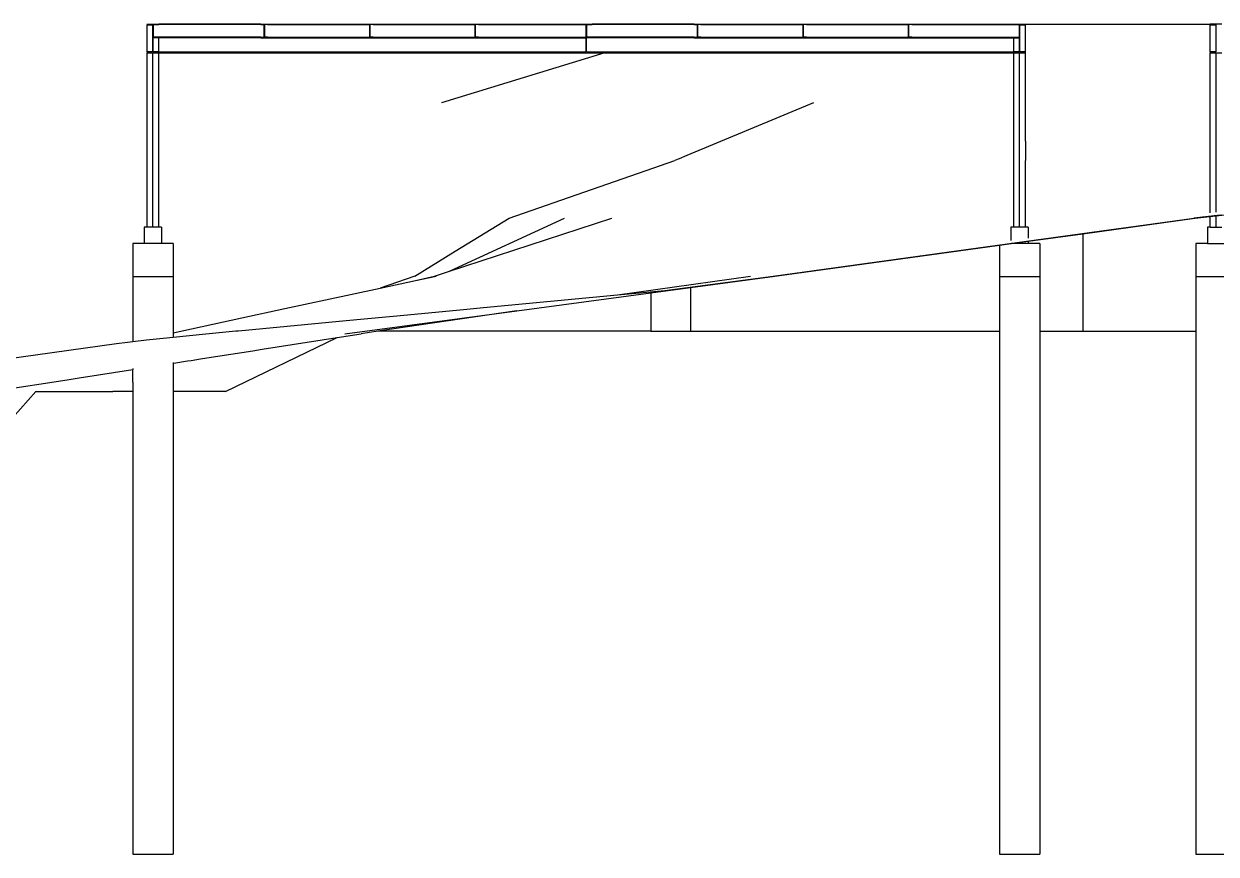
# Model space of a CAD drawing. Extents: x -49.2 to 49.2, y -12.4 to 14.6.
# Drawn here: x -25.4 to -4.77, y -12.42 to 1.96 of the extents above; entities that cross this region are included whole.
import ezdxf

# ---------------------------------------------------------------- set-up
doc = ezdxf.new("R2010")
doc.units = 0
doc.layers.get('0').update_dxf_attribs({"linetype": 'CONTINUOUS'})
doc.layers.add('SECTIONCUTEDGES', color=7, linetype='CONTINUOUS')

msp = doc.modelspace()

# ---------------------------------------------------------------- linework, layer by layer
for p, q in [((-23.27, 1.958), (-23.27, 1.952)), ((-23.27, 1.958), (-23.27, 1.952)), ((-23.27, 1.59), (-23.27, 1.936)), ((-21.305, 1.952), (-23.07, 1.952)), ((-21.305, 1.943), (-23.07, 1.943)), ((-21.185, 1.952), (-19.48, 1.952)), ((-21.185, 1.943), (-19.48, 1.943)), ((-19.36, 1.952), (-17.655, 1.952)), ((-19.36, 1.943), (-17.655, 1.943)), ((-17.535, 1.952), (-15.77, 1.952)), ((-17.535, 1.943), (-15.77, 1.943)), ((-13.805, 1.952), (-15.57, 1.952)), ((-13.805, 1.943), (-15.57, 1.943)), ((-13.685, 1.952), (-11.98, 1.952)), ((-13.685, 1.943), (-11.98, 1.943)), ((-11.86, 1.952), (-10.155, 1.952)), ((-11.86, 1.943), (-10.155, 1.943)), ((-10.035, 1.952), (-8.27, 1.952)), ((-10.035, 1.943), (-8.27, 1.943)), ((-8.07, 1.952), (-8.048, 1.952)), ((-8.07, 1.881), (-8.07, 1.936)), ((-8.07, 1.675), (-8.07, 1.881)), ((-8.048, 1.958), (-8.048, 1.952)), ((-8.048, 1.952), (-7.645, 1.952)), ((-7.645, 1.952), (-6.784, 1.952)), ((-6.784, 1.952), (-4.999, 1.952)), ((-4.999, 1.952), (-4.892, 1.952)), ((-4.892, 1.958), (-4.892, 1.952)), ((-4.892, 1.952), (-4.87, 1.952)), ((-4.87, 1.784), (-4.87, 1.936)), ((-21.305, 1.722), (-23.165, 1.722)), ((-23.07, 1.712), (-23.165, 1.712)), ((-23.07, 1.468), (-23.07, 1.712)), ((-21.305, 1.712), (-23.07, 1.712)), ((-21.185, 1.722), (-19.48, 1.722)), ((-21.185, 1.712), (-19.48, 1.712)), ((-19.36, 1.722), (-17.655, 1.722)), ((-19.36, 1.712), (-17.655, 1.712)), ((-17.535, 1.722), (-15.675, 1.722)), ((-17.535, 1.712), (-15.675, 1.712)), ((-13.805, 1.722), (-15.665, 1.722)), ((-13.805, 1.712), (-15.665, 1.712)), ((-13.685, 1.722), (-11.98, 1.722)), ((-13.685, 1.712), (-11.98, 1.712)), ((-11.86, 1.722), (-10.155, 1.722)), ((-11.86, 1.712), (-10.155, 1.712)), ((-10.035, 1.722), (-8.175, 1.722)), ((-10.035, 1.712), (-8.27, 1.712)), ((-8.27, 1.468), (-8.27, 1.712)), ((-8.27, 1.712), (-8.175, 1.712)), ((-8.07, 1.59), (-8.07, 1.675)), ((-4.87, 1.718), (-4.87, 1.784)), ((-4.87, 1.59), (-4.87, 1.718)), ((-23.27, 1.468), (-23.27, 1.59)), ((-23.27, 1.396), (-23.27, 1.452)), ((-23.17, -1.567), (-23.17, 1.452)), ((-23.07, 1.468), (-15.77, 1.468)), ((-23.07, 1.002), (-23.07, 1.452)), ((-23.07, 1.452), (-20.922, 1.452)), ((-20.922, 1.452), (-20.663, 1.452)), ((-20.663, 1.452), (-19.076, 1.452)), ((-19.076, 1.452), (-18.728, 1.452)), ((-18.728, 1.452), (-17.219, 1.452)), ((-15.347, 1.452), (-18.176, 0.59)), ((-17.219, 1.452), (-17.004, 1.452)), ((-17.004, 1.452), (-15.77, 1.452)), ((-15.57, 1.468), (-8.27, 1.468)), ((-15.57, 1.452), (-15.4, 1.452)), ((-15.4, 1.452), (-15.347, 1.452)), ((-15.347, 1.452), (-15.213, 1.452)), ((-15.213, 1.452), (-14.67, 1.452)), ((-14.67, 1.452), (-14.603, 1.452)), ((-14.603, 1.452), (-13.887, 1.452)), ((-13.887, 1.452), (-13.781, 1.452)), ((-13.781, 1.452), (-12.617, 1.452)), ((-12.617, 1.452), (-12.004, 1.452)), ((-12.004, 1.452), (-11.89, 1.452)), ((-11.89, 1.452), (-11.631, 1.452)), ((-11.631, 1.452), (-11.512, 1.452)), ((-11.512, 1.452), (-11.236, 1.452)), ((-11.236, 1.452), (-11.106, 1.452)), ((-11.106, 1.452), (-10.296, 1.452)), ((-10.296, 1.452), (-10.193, 1.452)), ((-10.193, 1.452), (-9.028, 1.452)), ((-9.028, 1.452), (-9.004, 1.452)), ((-9.004, 1.452), (-8.916, 1.452)), ((-8.916, 1.452), (-8.27, 1.452)), ((-8.27, 1.161), (-8.27, 1.452)), ((-8.17, -1.567), (-8.17, 1.452)), ((-8.07, 1.468), (-8.07, 1.59)), ((-8.07, 1.194), (-8.07, 1.452)), ((-4.87, 1.468), (-4.87, 1.59)), ((-4.87, 1.042), (-4.87, 1.452)), ((-4.77, -1.303), (-4.77, 1.452)), ((-23.27, 0.96), (-23.27, 1.396)), ((-8.27, 1.046), (-8.27, 1.161)), ((-8.27, 0.59), (-8.27, 1.046)), ((-8.07, 1.088), (-8.07, 1.194)), ((-8.07, 0.59), (-8.07, 1.088)), ((-4.87, 0.843), (-4.87, 1.042)), ((-23.27, 0.59), (-23.27, 0.96)), ((-23.07, 0.62), (-23.07, 1.002)), ((-4.87, 0.59), (-4.87, 0.843)), ((-23.07, 0.608), (-23.07, 0.62)), ((-23.27, 0.554), (-23.27, 0.59)), ((-23.27, 0.505), (-23.27, 0.554)), ((-23.27, -0.093), (-23.27, 0.505)), ((-23.07, 0.59), (-23.07, 0.608)), ((-23.07, -0.042), (-23.07, 0.59)), ((-11.736, 0.59), (-13.93, -0.324)), ((-8.27, 0.267), (-8.27, 0.59)), ((-8.07, 0.296), (-8.07, 0.59)), ((-4.87, 0.439), (-4.87, 0.59)), ((-4.87, 0.361), (-4.87, 0.439)), ((-8.27, 0.2), (-8.27, 0.267)), ((-8.07, 0.236), (-8.07, 0.296)), ((-8.07, 0.105), (-8.07, 0.236)), ((-4.87, 0.1), (-4.87, 0.361)), ((-8.27, 0.056), (-8.27, 0.2)), ((-8.27, -0.105), (-8.27, 0.056)), ((-8.07, -0.073), (-8.07, 0.105)), ((-4.87, 0.031), (-4.87, 0.1)), ((-4.87, -0.321), (-4.87, 0.031)), ((-23.27, -0.41), (-23.27, -0.093)), ((-23.07, -0.41), (-23.07, -0.042)), ((-8.27, -0.41), (-8.27, -0.105)), ((-8.07, -0.073), (-8.07, -0.41)), ((-23.27, -0.714), (-23.27, -0.41)), ((-23.07, -0.672), (-23.07, -0.41)), ((-14.631, -0.583), (-14.136, -0.41)), ((-14.079, -0.386), (-14.136, -0.41)), ((-14.063, -0.38), (-14.079, -0.386)), ((-13.93, -0.324), (-14.063, -0.38)), ((-8.27, -0.448), (-8.27, -0.41)), ((-8.07, -0.413), (-8.07, -0.41)), ((-8.07, -0.413), (-8.07, -0.413)), ((-4.87, -0.344), (-4.87, -0.321)), ((-4.87, -0.41), (-4.87, -0.344)), ((-4.87, -0.547), (-4.87, -0.41)), ((-15.579, -0.913), (-14.631, -0.583)), ((-8.27, -0.455), (-8.27, -0.448)), ((-8.27, -0.489), (-8.27, -0.455)), ((-8.27, -0.955), (-8.27, -0.489)), ((-8.07, -0.415), (-8.07, -0.413)), ((-8.07, -0.919), (-8.07, -0.415)), ((-4.87, -0.66), (-4.87, -0.547)), ((-23.27, -0.859), (-23.27, -0.714)), ((-23.07, -0.796), (-23.07, -0.672)), ((-23.07, -1.019), (-23.07, -0.796)), ((-4.87, -0.934), (-4.87, -0.66)), ((-23.27, -1.059), (-23.27, -0.859)), ((-23.07, -1.408), (-23.07, -1.019)), ((-17.006, -1.41), (-15.579, -0.913)), ((-8.27, -1.358), (-8.27, -0.955)), ((-8.07, -1.295), (-8.07, -0.919)), ((-4.87, -1.083), (-4.87, -0.934)), ((-23.27, -1.41), (-23.27, -1.059)), ((-4.87, -1.308), (-4.87, -1.083)), ((-23.27, -1.455), (-23.27, -1.41)), ((-23.07, -1.409), (-23.07, -1.408)), ((-23.07, -1.41), (-23.07, -1.409)), ((-23.07, -1.567), (-23.07, -1.41)), ((-18.054, -2.331), (-15.226, -1.41)), ((-18.028, -2.319), (-16.046, -1.41)), ((-17.939, -1.982), (-17.006, -1.41)), ((-8.27, -1.37), (-8.27, -1.358)), ((-8.27, -1.41), (-8.27, -1.37)), ((-8.27, -1.567), (-8.27, -1.41)), ((-8.07, -1.322), (-8.07, -1.295)), ((-8.07, -1.41), (-8.07, -1.322)), ((-8.07, -1.567), (-8.07, -1.41)), ((-7.073, -1.677), (-5.136, -1.41)), ((-5.53, -1.461), (-5.156, -1.41)), ((-5.1, -1.404), (-5.156, -1.41)), ((-4.87, -1.38), (-5.136, -1.41)), ((-4.952, -1.387), (-5.1, -1.404)), ((-4.7, -1.359), (-4.952, -1.387)), ((-4.87, -1.316), (-4.87, -1.308)), ((-4.77, -1.369), (-4.87, -1.38)), ((-4.87, -1.567), (-4.87, -1.38)), ((-4.67, -1.358), (-4.77, -1.369)), ((-4.77, -1.567), (-4.77, -1.369)), ((-23.27, -1.567), (-23.32, -1.567)), ((-23.32, -1.567), (-23.32, -1.704)), ((-23.27, -1.519), (-23.27, -1.455)), ((-23.27, -1.567), (-23.27, -1.519)), ((-23.17, -1.567), (-23.27, -1.567)), ((-23.07, -1.567), (-23.17, -1.567)), ((-23.02, -1.567), (-23.07, -1.567)), ((-23.02, -1.567), (-23.02, -1.848)), ((-8.888, -1.921), (-5.53, -1.461)), ((-8.32, -1.567), (-8.32, -1.69)), ((-8.27, -1.567), (-8.32, -1.567)), ((-8.17, -1.567), (-8.27, -1.567)), ((-8.07, -1.567), (-8.17, -1.567)), ((-8.02, -1.567), (-8.07, -1.567)), ((-8.02, -1.567), (-8.02, -1.642)), ((-8.02, -1.642), (-8.02, -1.756)), ((-4.87, -1.567), (-4.92, -1.567)), ((-4.92, -1.567), (-4.92, -1.848)), ((-4.87, -1.567), (-4.77, -1.567)), ((-4.77, -1.567), (-4.67, -1.567)), ((-23.439, -1.848), (-23.52, -1.848)), ((-23.52, -1.848), (-23.52, -1.945)), ((-23.32, -1.848), (-23.439, -1.848)), ((-23.32, -1.704), (-23.32, -1.848)), ((-23.02, -1.848), (-23.32, -1.848)), ((-22.82, -1.848), (-23.02, -1.848)), ((-22.82, -1.848), (-22.82, -2.071)), ((-8.52, -1.876), (-8.317, -1.848)), ((-8.32, -1.69), (-8.32, -1.796)), ((-8.317, -1.848), (-8.02, -1.807)), ((-8.02, -1.848), (-8.317, -1.848)), ((-8.02, -1.807), (-7.073, -1.677)), ((-8.02, -1.807), (-8.02, -1.848)), ((-7.82, -1.848), (-8.02, -1.848)), ((-7.82, -1.848), (-7.82, -2.418)), ((-7.073, -1.677), (-7.073, -3.367)), ((-4.92, -1.848), (-5.12, -1.848)), ((-5.12, -1.848), (-5.12, -2.418)), ((-4.92, -1.848), (-4.62, -1.848)), ((-23.52, -1.945), (-23.52, -2.29)), ((-18.636, -2.41), (-17.939, -1.982)), ((-12.406, -2.41), (-8.52, -1.876)), ((-8.52, -1.876), (-8.52, -2.418)), ((-22.82, -2.071), (-22.82, -2.41)), ((-23.52, -2.29), (-23.52, -2.41)), ((-23.52, -2.41), (-23.52, -2.418)), ((-23.52, -2.418), (-22.82, -2.418)), ((-23.52, -2.418), (-23.52, -2.882)), ((-22.82, -2.41), (-22.82, -2.418)), ((-22.82, -2.418), (-22.82, -2.702)), ((-18.636, -2.41), (-19.236, -2.619)), ((-18.623, -2.487), (-18.296, -2.41)), ((-18.623, -2.487), (-18.266, -2.41)), ((-18.296, -2.41), (-18.054, -2.331)), ((-18.054, -2.331), (-18.028, -2.319)), ((-15.13, -2.738), (-12.826, -2.41)), ((-13.863, -2.606), (-12.406, -2.41)), ((-8.52, -2.418), (-7.82, -2.418)), ((-8.52, -2.418), (-8.52, -3.367)), ((-7.82, -2.418), (-7.82, -3.367)), ((-5.12, -2.418), (-4.42, -2.418)), ((-5.12, -2.418), (-5.12, -3.367)), ((-19.751, -2.73), (-19.236, -2.619)), ((-19.236, -2.619), (-18.623, -2.487)), ((-14.553, -2.699), (-13.863, -2.606)), ((-13.863, -2.606), (-13.863, -3.367)), ((-23.52, -2.882), (-23.52, -3.41)), ((-22.82, -2.702), (-22.82, -3.283)), ((-20.885, -2.975), (-19.751, -2.73)), ((-16.87, -3.01), (-14.553, -2.699)), ((-14.553, -2.699), (-14.553, -3.367)), ((-21.632, -3.136), (-20.885, -2.975)), ((-19.846, -3.41), (-16.87, -3.01)), ((-16.87, -3.01), (-19.275, -3.367)), ((-22.82, -3.392), (-21.632, -3.136)), ((-22.82, -3.283), (-22.82, -3.346)), ((-23.52, -3.41), (-23.52, -3.535)), ((-22.82, -3.346), (-22.82, -3.392)), ((-22.82, -3.392), (-22.82, -3.41)), ((-22.82, -3.41), (-22.82, -3.468)), ((-21.916, -4.41), (-19.98, -3.475)), ((-21.279, -3.678), (-19.98, -3.475)), ((-19.98, -3.475), (-19.566, -3.41)), ((-19.275, -3.367), (-19.566, -3.41)), ((-14.553, -3.367), (-19.275, -3.367)), ((-14.553, -3.367), (-13.863, -3.367)), ((-13.863, -3.367), (-8.52, -3.367)), ((-8.52, -3.367), (-8.52, -12.418)), ((-7.82, -3.367), (-7.073, -3.367)), ((-7.82, -3.367), (-7.82, -12.418)), ((-7.073, -3.367), (-5.12, -3.367)), ((-5.12, -3.367), (-5.12, -12.418)), ((-23.52, -3.535), (-23.52, -3.545)), ((-21.819, -3.762), (-21.441, -3.703)), ((-21.441, -3.703), (-21.279, -3.678)), ((-22.82, -3.908), (-22.82, -3.919)), ((-22.82, -3.919), (-22.811, -3.917)), ((-22.82, -3.919), (-22.82, -3.921)), ((-22.811, -3.917), (-22.571, -3.88)), ((-22.571, -3.88), (-22.511, -3.87)), ((-22.511, -3.87), (-22.345, -3.844)), ((-22.345, -3.844), (-22.236, -3.827)), ((-22.236, -3.827), (-21.819, -3.762)), ((-24.449, -4.173), (-23.52, -4.028)), ((-23.52, -4.01), (-23.52, -4.01)), ((-23.52, -4.01), (-23.52, -4.028)), ((-23.52, -4.22), (-23.52, -4.028)), ((-22.82, -3.921), (-22.82, -4.018)), ((-22.82, -4.018), (-22.82, -4.035)), ((-22.82, -4.035), (-22.82, -4.139)), ((-25.966, -4.41), (-24.652, -4.205)), ((-24.652, -4.205), (-24.449, -4.173)), ((-23.52, -4.249), (-23.52, -4.22)), ((-23.52, -4.249), (-23.52, -4.407)), ((-22.82, -4.139), (-22.82, -4.161)), ((-22.82, -4.161), (-22.82, -4.41)), ((-25.196, -4.41), (-27.51, -7)), ((-25.196, -4.41), (-23.866, -4.41)), ((-23.526, -4.41), (-23.866, -4.41)), ((-23.52, -4.41), (-23.526, -4.41)), ((-23.52, -4.407), (-23.52, -4.407)), ((-23.52, -4.407), (-23.52, -4.41)), ((-23.52, -4.41), (-23.52, -12.418)), ((-22.396, -4.41), (-22.82, -4.41)), ((-22.82, -4.41), (-22.82, -12.418)), ((-21.916, -4.41), (-22.396, -4.41)), ((-23.52, -12.418), (-22.82, -12.418)), ((-8.52, -12.418), (-7.82, -12.418)), ((-5.12, -12.418), (-4.42, -12.418))]:
    msp.add_line(p, q)
at = {"layer": 'SECTIONCUTEDGES'}
for p, q in [((-23.27, 1.952), (-23.27, 1.936)), ((-23.27, 1.952), (-23.07, 1.952)), ((-23.27, 1.936), (-23.175, 1.936)), ((-23.175, 1.936), (-23.175, 1.468)), ((-23.07, 1.936), (-23.165, 1.936)), ((-23.165, 1.936), (-23.165, 1.722)), ((-23.07, 1.952), (-23.07, 1.943)), ((-23.07, 1.943), (-23.07, 1.936)), ((-21.305, 1.952), (-21.305, 1.943)), ((-21.305, 1.952), (-21.185, 1.952)), ((-21.305, 1.943), (-21.248, 1.943)), ((-21.248, 1.943), (-21.248, 1.722)), ((-21.242, 1.943), (-21.248, 1.943)), ((-21.242, 1.943), (-21.242, 1.722)), ((-21.185, 1.943), (-21.242, 1.943)), ((-21.185, 1.952), (-21.185, 1.943)), ((-19.48, 1.952), (-19.48, 1.943)), ((-19.48, 1.952), (-19.36, 1.952)), ((-19.48, 1.943), (-19.423, 1.943)), ((-19.423, 1.943), (-19.423, 1.722)), ((-19.417, 1.943), (-19.423, 1.943)), ((-19.417, 1.943), (-19.417, 1.722)), ((-19.36, 1.943), (-19.417, 1.943)), ((-19.36, 1.952), (-19.36, 1.943)), ((-17.655, 1.952), (-17.655, 1.943)), ((-17.655, 1.952), (-17.535, 1.952)), ((-17.655, 1.943), (-17.598, 1.943)), ((-17.598, 1.943), (-17.598, 1.722)), ((-17.592, 1.943), (-17.598, 1.943)), ((-17.592, 1.943), (-17.592, 1.722)), ((-17.535, 1.943), (-17.592, 1.943)), ((-17.535, 1.952), (-17.535, 1.943)), ((-15.77, 1.952), (-15.77, 1.943)), ((-15.77, 1.952), (-15.57, 1.952)), ((-15.77, 1.936), (-15.77, 1.943)), ((-15.675, 1.936), (-15.77, 1.936)), ((-15.675, 1.936), (-15.675, 1.722)), ((-15.57, 1.936), (-15.665, 1.936)), ((-15.665, 1.936), (-15.665, 1.722)), ((-15.57, 1.952), (-15.57, 1.943)), ((-15.57, 1.943), (-15.57, 1.936)), ((-13.805, 1.952), (-13.805, 1.943)), ((-13.805, 1.952), (-13.685, 1.952)), ((-13.805, 1.943), (-13.748, 1.943)), ((-13.748, 1.943), (-13.748, 1.722)), ((-13.742, 1.943), (-13.748, 1.943)), ((-13.742, 1.943), (-13.742, 1.722)), ((-13.685, 1.943), (-13.742, 1.943)), ((-13.685, 1.952), (-13.685, 1.943)), ((-11.98, 1.952), (-11.98, 1.943)), ((-11.98, 1.952), (-11.86, 1.952)), ((-11.98, 1.943), (-11.923, 1.943)), ((-11.923, 1.943), (-11.923, 1.722)), ((-11.917, 1.943), (-11.923, 1.943)), ((-11.917, 1.943), (-11.917, 1.722)), ((-11.86, 1.943), (-11.917, 1.943)), ((-11.86, 1.952), (-11.86, 1.943)), ((-10.155, 1.952), (-10.155, 1.943)), ((-10.155, 1.952), (-10.035, 1.952)), ((-10.155, 1.943), (-10.098, 1.943)), ((-10.098, 1.943), (-10.098, 1.722)), ((-10.092, 1.943), (-10.098, 1.943)), ((-10.092, 1.943), (-10.092, 1.722)), ((-10.035, 1.943), (-10.092, 1.943)), ((-10.035, 1.952), (-10.035, 1.943)), ((-8.27, 1.952), (-8.27, 1.943)), ((-8.27, 1.952), (-8.07, 1.952)), ((-8.27, 1.936), (-8.27, 1.943)), ((-8.175, 1.936), (-8.27, 1.936)), ((-8.175, 1.936), (-8.175, 1.722)), ((-8.165, 1.468), (-8.165, 1.936)), ((-8.165, 1.936), (-8.07, 1.936)), ((-8.07, 1.936), (-8.07, 1.952)), ((-4.87, 1.952), (-4.87, 1.936)), ((-4.67, 1.952), (-4.87, 1.952)), ((-4.87, 1.936), (-4.775, 1.936)), ((-4.775, 1.936), (-4.775, 1.468)), ((-23.165, 1.722), (-23.165, 1.712)), ((-23.165, 1.468), (-23.165, 1.712)), ((-21.305, 1.722), (-21.305, 1.712)), ((-21.305, 1.722), (-21.248, 1.722)), ((-21.305, 1.712), (-21.185, 1.712)), ((-21.185, 1.722), (-21.242, 1.722)), ((-21.185, 1.722), (-21.185, 1.712)), ((-19.48, 1.722), (-19.48, 1.712)), ((-19.48, 1.722), (-19.423, 1.722)), ((-19.48, 1.712), (-19.36, 1.712)), ((-19.36, 1.722), (-19.417, 1.722)), ((-19.36, 1.722), (-19.36, 1.712)), ((-17.655, 1.722), (-17.655, 1.712)), ((-17.655, 1.722), (-17.598, 1.722)), ((-17.655, 1.712), (-17.535, 1.712)), ((-17.535, 1.722), (-17.592, 1.722)), ((-17.535, 1.722), (-17.535, 1.712)), ((-15.675, 1.722), (-15.675, 1.712)), ((-15.675, 1.712), (-15.675, 1.468)), ((-15.665, 1.722), (-15.665, 1.712)), ((-15.665, 1.468), (-15.665, 1.712)), ((-13.805, 1.722), (-13.805, 1.712)), ((-13.805, 1.722), (-13.748, 1.722)), ((-13.805, 1.712), (-13.685, 1.712)), ((-13.685, 1.722), (-13.742, 1.722)), ((-13.685, 1.722), (-13.685, 1.712)), ((-11.98, 1.722), (-11.98, 1.712)), ((-11.98, 1.722), (-11.923, 1.722)), ((-11.98, 1.712), (-11.86, 1.712)), ((-11.86, 1.722), (-11.917, 1.722)), ((-11.86, 1.722), (-11.86, 1.712)), ((-10.155, 1.722), (-10.155, 1.712)), ((-10.155, 1.722), (-10.098, 1.722)), ((-10.155, 1.712), (-10.035, 1.712)), ((-10.035, 1.722), (-10.092, 1.722)), ((-10.035, 1.722), (-10.035, 1.712)), ((-8.175, 1.722), (-8.175, 1.712)), ((-8.175, 1.712), (-8.175, 1.468)), ((-23.175, 1.468), (-23.27, 1.468)), ((-23.27, 1.468), (-23.27, 1.468)), ((-23.27, 1.468), (-23.27, 1.452)), ((-23.27, 1.452), (-23.17, 1.452)), ((-23.17, 1.452), (-23.07, 1.452)), ((-23.07, 1.468), (-23.165, 1.468)), ((-23.07, 1.452), (-23.07, 1.468)), ((-15.77, 1.468), (-15.77, 1.452)), ((-15.77, 1.468), (-15.675, 1.468)), ((-15.77, 1.452), (-15.763, 1.452)), ((-15.763, 1.452), (-15.57, 1.452)), ((-15.665, 1.468), (-15.57, 1.468)), ((-15.57, 1.468), (-15.57, 1.452)), ((-8.175, 1.468), (-8.27, 1.468)), ((-8.27, 1.468), (-8.27, 1.452)), ((-8.27, 1.452), (-8.17, 1.452)), ((-8.17, 1.452), (-8.07, 1.452)), ((-8.07, 1.468), (-8.165, 1.468)), ((-8.07, 1.452), (-8.07, 1.468)), ((-4.87, 1.468), (-4.87, 1.452)), ((-4.775, 1.468), (-4.87, 1.468)), ((-4.87, 1.452), (-4.77, 1.452)), ((-4.77, 1.452), (-4.67, 1.452)), ((-5.139, -1.41), (-0.823, -0.922)), ((-6.627, -1.613), (-5.139, -1.41)), ((-8.888, -1.921), (-6.627, -1.613)), ((-12.434, -2.41), (-8.888, -1.921)), ((-14.311, -2.661), (-12.434, -2.41)), ((-15.13, -2.738), (-14.311, -2.661)), ((-17.45, -2.957), (-15.13, -2.738)), ((-19.823, -3.181), (-18.762, -3.081)), ((-18.762, -3.081), (-17.737, -2.984)), ((-17.737, -2.984), (-17.45, -2.957)), ((-21.568, -3.345), (-19.823, -3.181)), ((-23.28, -3.516), (-22.82, -3.468)), ((-22.82, -3.468), (-22.256, -3.41)), ((-22.256, -3.41), (-21.737, -3.361)), ((-21.737, -3.361), (-21.695, -3.357)), ((-21.695, -3.357), (-21.568, -3.345)), ((-25.738, -3.849), (-23.802, -3.579)), ((-23.802, -3.579), (-23.61, -3.556)), ((-23.61, -3.556), (-23.52, -3.545)), ((-23.52, -3.545), (-23.28, -3.516))]:
    msp.add_line(p, q, dxfattribs=at)

doc.saveas('drawing.dxf')
